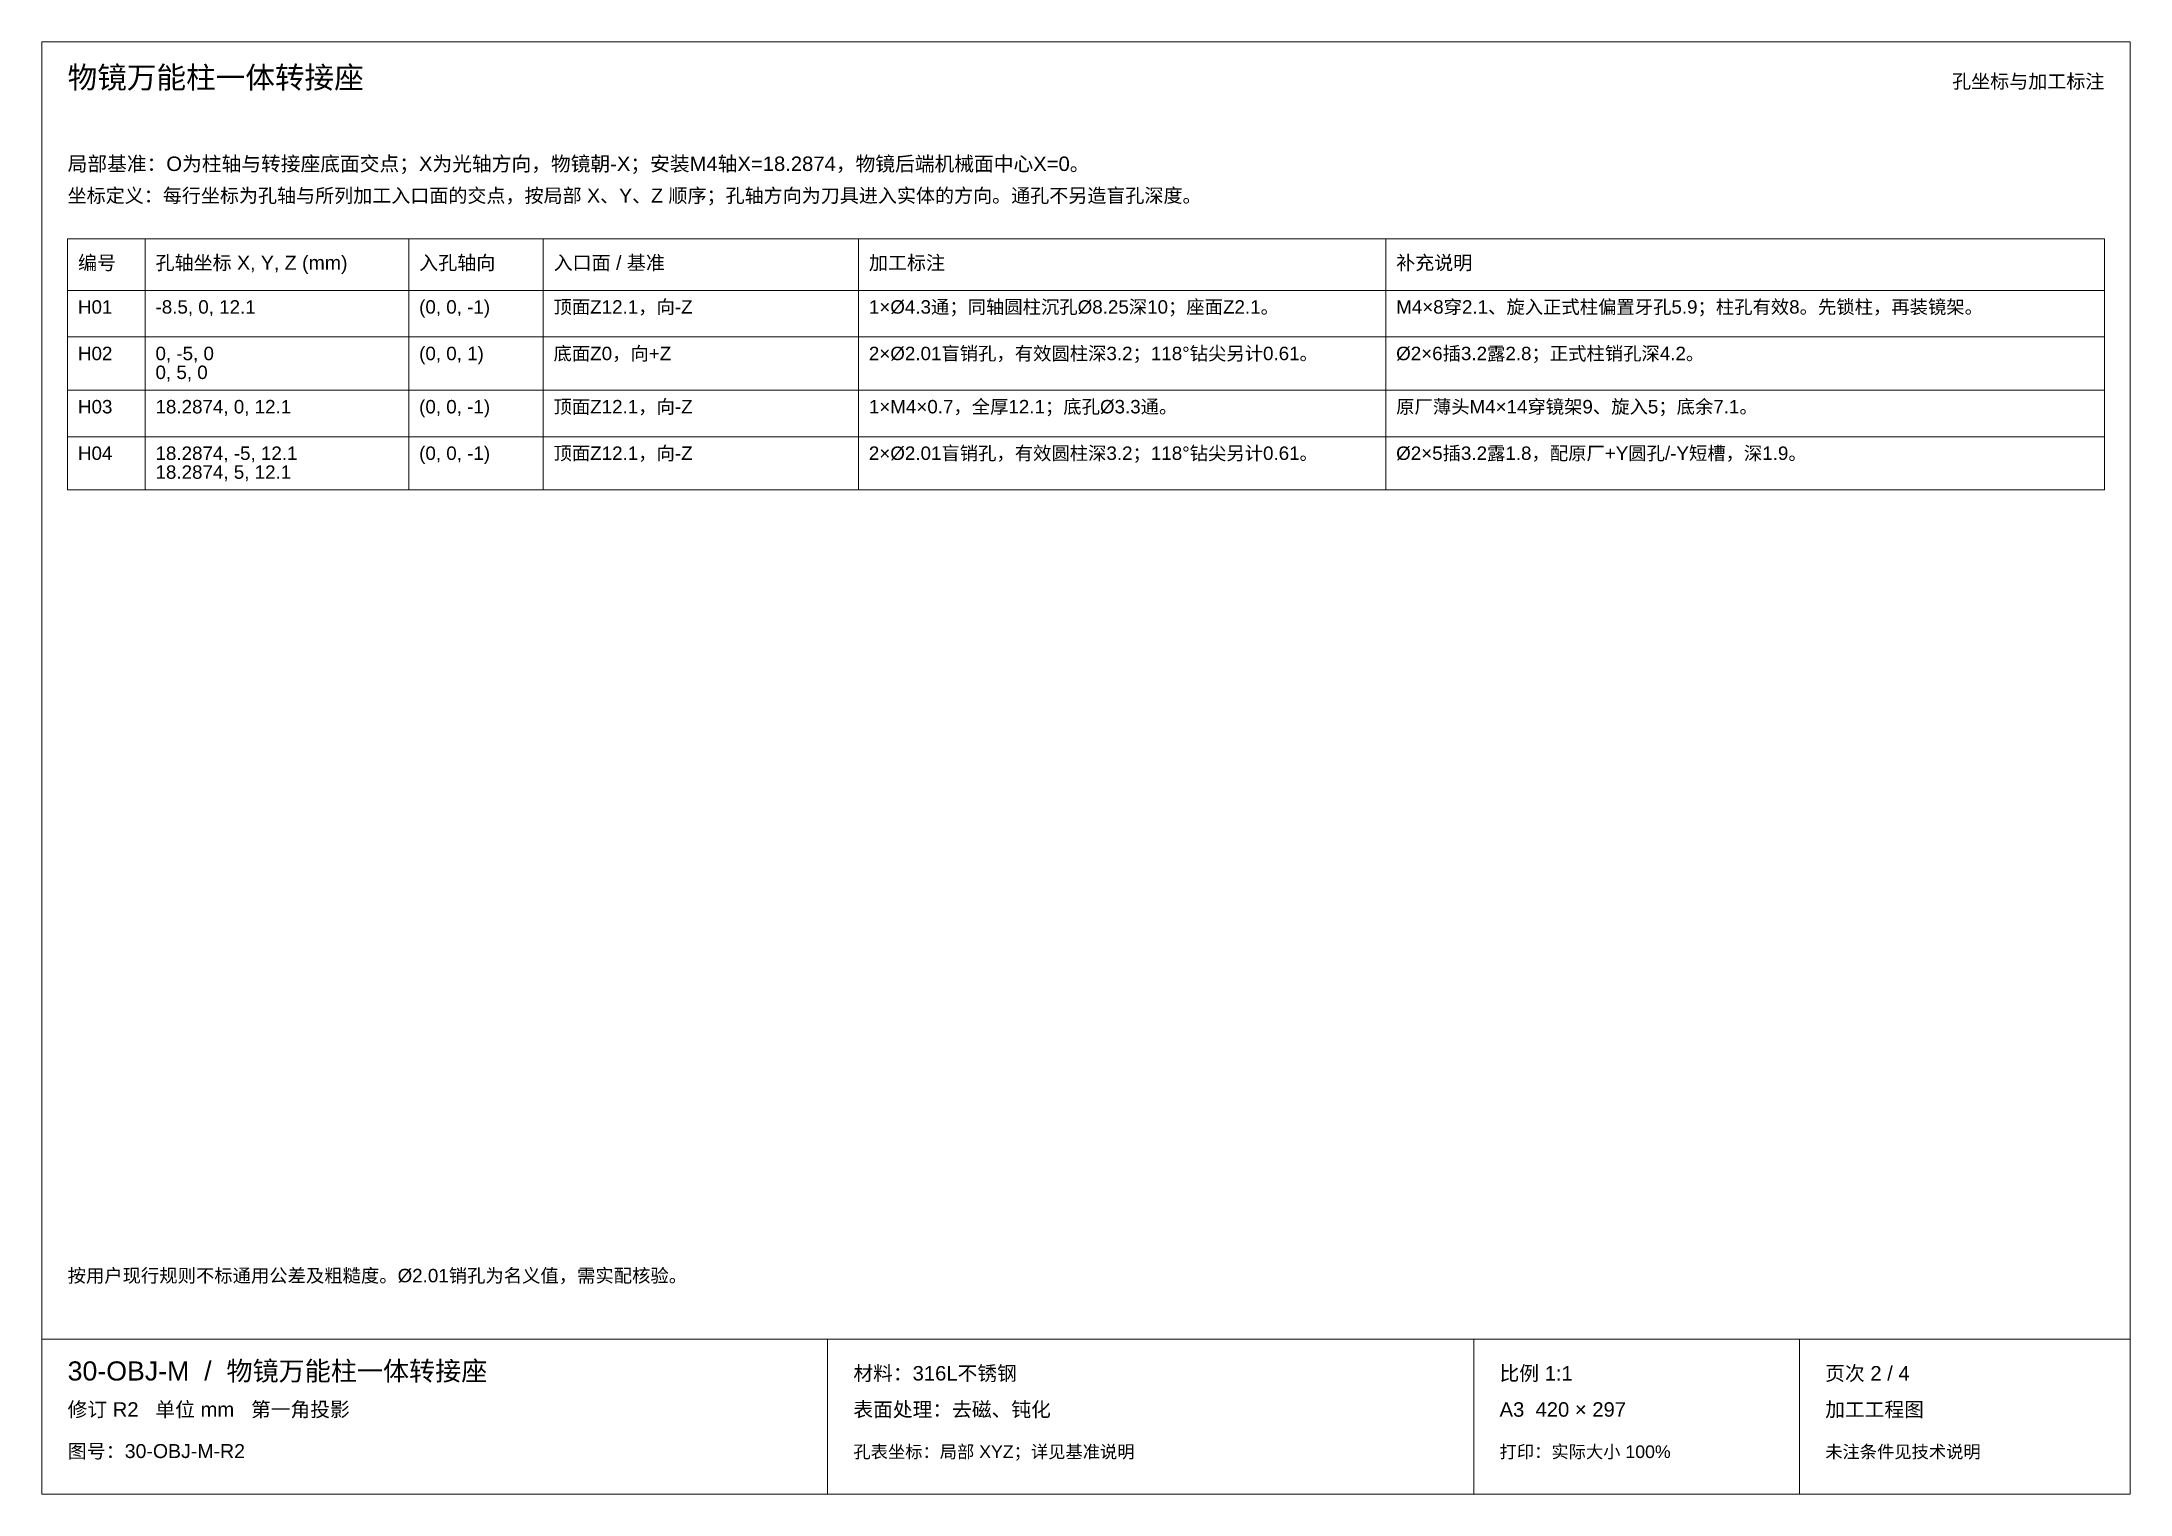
# Paper-space layout '02_孔表及加工说明' of a CAD drawing. Header units: millimetres. Extents: x 8 to 412, y 8 to 289.
import ezdxf
from ezdxf.enums import TextEntityAlignment as Align

# ---------------------------------------------------------------- set-up
doc = ezdxf.new("R2010")
doc.units = ezdxf.units.MM
doc.layers.add('ANNOTATIONS', color=7, linetype='CONTINUOUS', lineweight=18)
doc.styles.add('CJK', font='Arial Unicode.ttf')

psp = doc.layouts.new('02_孔表及加工说明')

# ---------------------------------------------------------------- linework, layer by layer
at = {"layer": 'ANNOTATIONS'}
for p, q in [((412, 289), (8, 289)), ((8, 289), (8, 8)), ((412, 8), (412, 289)), ((28, 250.9), (13, 250.9)), ((13, 250.9), (13, 240.9)), ((28, 240.9), (28, 250.9)), ((79, 250.9), (28, 250.9)), ((28, 250.9), (28, 240.9)), ((79, 240.9), (79, 250.9)), ((105, 250.9), (79, 250.9)), ((79, 250.9), (79, 240.9)), ((105, 240.9), (105, 250.9)), ((166, 250.9), (105, 250.9)), ((105, 250.9), (105, 240.9)), ((166, 240.9), (166, 250.9)), ((268, 250.9), (166, 250.9)), ((166, 250.9), (166, 240.9)), ((268, 240.9), (268, 250.9)), ((407, 250.9), (268, 250.9)), ((268, 250.9), (268, 240.9)), ((407, 240.9), (407, 250.9)), ((13, 240.9), (28, 240.9)), ((28, 240.9), (13, 240.9)), ((13, 240.9), (13, 231.9)), ((28, 240.9), (79, 240.9)), ((28, 231.9), (28, 240.9)), ((79, 240.9), (28, 240.9)), ((28, 240.9), (28, 231.9)), ((79, 240.9), (105, 240.9)), ((79, 231.9), (79, 240.9)), ((105, 240.9), (79, 240.9)), ((79, 240.9), (79, 231.9)), ((105, 240.9), (166, 240.9)), ((105, 231.9), (105, 240.9)), ((166, 240.9), (105, 240.9)), ((105, 240.9), (105, 231.9)), ((166, 240.9), (268, 240.9)), ((166, 231.9), (166, 240.9)), ((268, 240.9), (166, 240.9)), ((166, 240.9), (166, 231.9)), ((268, 240.9), (407, 240.9)), ((268, 231.9), (268, 240.9)), ((407, 240.9), (268, 240.9)), ((268, 240.9), (268, 231.9)), ((407, 231.9), (407, 240.9)), ((13, 231.9), (28, 231.9)), ((28, 231.9), (13, 231.9)), ((13, 231.9), (13, 221.6)), ((28, 231.9), (79, 231.9)), ((28, 221.6), (28, 231.9)), ((79, 231.9), (28, 231.9)), ((28, 231.9), (28, 221.6)), ((79, 231.9), (105, 231.9)), ((79, 221.6), (79, 231.9)), ((105, 231.9), (79, 231.9)), ((79, 231.9), (79, 221.6)), ((105, 231.9), (166, 231.9)), ((105, 221.6), (105, 231.9)), ((166, 231.9), (105, 231.9)), ((105, 231.9), (105, 221.6)), ((166, 231.9), (268, 231.9)), ((166, 221.6), (166, 231.9)), ((268, 231.9), (166, 231.9)), ((166, 231.9), (166, 221.6)), ((268, 231.9), (407, 231.9)), ((268, 221.6), (268, 231.9)), ((407, 231.9), (268, 231.9)), ((268, 231.9), (268, 221.6)), ((407, 221.6), (407, 231.9)), ((13, 221.6), (28, 221.6)), ((28, 221.6), (13, 221.6)), ((13, 221.6), (13, 212.6)), ((28, 221.6), (79, 221.6)), ((28, 212.6), (28, 221.6)), ((79, 221.6), (28, 221.6)), ((28, 221.6), (28, 212.6)), ((79, 221.6), (105, 221.6)), ((79, 212.6), (79, 221.6)), ((105, 221.6), (79, 221.6)), ((79, 221.6), (79, 212.6)), ((105, 221.6), (166, 221.6)), ((105, 212.6), (105, 221.6)), ((166, 221.6), (105, 221.6)), ((105, 221.6), (105, 212.6)), ((166, 221.6), (268, 221.6)), ((166, 212.6), (166, 221.6)), ((268, 221.6), (166, 221.6)), ((166, 221.6), (166, 212.6)), ((268, 221.6), (407, 221.6)), ((268, 212.6), (268, 221.6)), ((407, 221.6), (268, 221.6)), ((268, 221.6), (268, 212.6)), ((407, 212.6), (407, 221.6)), ((13, 212.6), (28, 212.6)), ((28, 212.6), (13, 212.6)), ((13, 212.6), (13, 202.3)), ((28, 212.6), (79, 212.6)), ((28, 202.3), (28, 212.6)), ((79, 212.6), (28, 212.6)), ((28, 212.6), (28, 202.3)), ((79, 212.6), (105, 212.6)), ((79, 202.3), (79, 212.6)), ((105, 212.6), (79, 212.6)), ((79, 212.6), (79, 202.3)), ((105, 212.6), (166, 212.6)), ((105, 202.3), (105, 212.6)), ((166, 212.6), (105, 212.6)), ((105, 212.6), (105, 202.3)), ((166, 212.6), (268, 212.6)), ((166, 202.3), (166, 212.6)), ((268, 212.6), (166, 212.6)), ((166, 212.6), (166, 202.3)), ((268, 212.6), (407, 212.6)), ((268, 202.3), (268, 212.6)), ((407, 212.6), (268, 212.6)), ((268, 212.6), (268, 202.3)), ((407, 202.3), (407, 212.6)), ((13, 202.3), (28, 202.3)), ((28, 202.3), (79, 202.3)), ((79, 202.3), (105, 202.3)), ((105, 202.3), (166, 202.3)), ((166, 202.3), (268, 202.3)), ((268, 202.3), (407, 202.3)), ((8, 38), (412, 38)), ((160, 8), (160, 38)), ((285, 8), (285, 38)), ((348, 8), (348, 38)), ((8, 8), (412, 8))]:
    psp.add_line(p, q, dxfattribs=at)

# ---------------------------------------------------------------- texts
at = {"layer": 'ANNOTATIONS', "style": 'CJK'}
for s, height, p in [('物镜万能柱一体转接座', 4.2, (13, 280)), ('局部基准：O为柱轴与转接座底面交点；X为光轴方向，物镜朝-X；安装M4轴X=18.2874，物镜后端机械面中心X=0。', 2.8, (13, 264)), ('坐标定义：每行坐标为孔轴与所列加工入口面的交点，按局部 X、Y、Z 顺序；孔轴方向为刀具进入实体的方向。通孔不另造盲孔深度。', 2.7, (13, 257.9)), ('编号', 2.7, (15, 244.9)), ('孔轴坐标 X, Y, Z (mm)', 2.7, (30, 244.9)), ('入孔轴向', 2.7, (81, 244.9)), ('入口面 / 基准', 2.7, (107, 244.9)), ('加工标注', 2.7, (168, 244.9)), ('补充说明', 2.7, (270, 244.9)), ('H01', 2.6, (15, 236.4)), ('-8.5, 0, 12.1', 2.6, (30, 236.4)), ('(0, 0, -1)', 2.6, (81, 236.4)), ('顶面Z12.1，向-Z', 2.6, (107, 236.4)), ('1×Ø4.3通；同轴圆柱沉孔Ø8.25深10；座面Z2.1。', 2.6, (168, 236.4)), ('M4×8穿2.1、旋入正式柱偏置牙孔5.9；柱孔有效8。先锁柱，再装镜架。', 2.6, (270, 236.4)), ('底面Z0，向+Z', 2.6, (107, 227.4)), ('2×Ø2.01盲销孔，有效圆柱深3.2；118°钻尖另计0.61。', 2.6, (168, 227.4)), ('Ø2×6插3.2露2.8；正式柱销孔深4.2。', 2.6, (270, 227.4)), ('H02', 2.6, (15, 227.4)), ('0, -5, 0', 2.6, (30, 227.4)), ('0, 5, 0', 2.6, (30, 223.75)), ('(0, 0, 1)', 2.6, (81, 227.4)), ('H03', 2.6, (15, 217.1)), ('18.2874, 0, 12.1', 2.6, (30, 217.1)), ('(0, 0, -1)', 2.6, (81, 217.1)), ('顶面Z12.1，向-Z', 2.6, (107, 217.1)), ('1×M4×0.7，全厚12.1；底孔Ø3.3通。', 2.6, (168, 217.1)), ('原厂薄头M4×14穿镜架9、旋入5；底余7.1。', 2.6, (270, 217.1)), ('H04', 2.6, (15, 208.1)), ('18.2874, -5, 12.1', 2.6, (30, 208.1)), ('(0, 0, -1)', 2.6, (81, 208.1)), ('顶面Z12.1，向-Z', 2.6, (107, 208.1)), ('2×Ø2.01盲销孔，有效圆柱深3.2；118°钻尖另计0.61。', 2.6, (168, 208.1)), ('Ø2×5插3.2露1.8，配原厂+Y圆孔/-Y短槽，深1.9。', 2.6, (270, 208.1)), ('18.2874, 5, 12.1', 2.6, (30, 204.45)), ('按用户现行规则不标通用公差及粗糙度。Ø2.01销孔为名义值，需实配核验。', 2.6, (13, 49)), ('30-OBJ-M  /  物镜万能柱一体转接座', 3.7, (13, 30)), ('材料：316L不锈钢', 2.8, (165, 30)), ('比例 1:1', 2.8, (290, 30)), ('页次 2 / 4', 2.8, (353, 30)), ('修订 R2   单位 mm   第一角投影', 2.8, (13, 23)), ('表面处理：去磁、钝化', 2.8, (165, 23)), ('A3  420 × 297', 2.8, (290, 23)), ('加工工程图', 2.8, (353, 23)), ('图号：30-OBJ-M-R2', 2.7, (13, 15)), ('孔表坐标：局部 XYZ；详见基准说明', 2.45, (165, 15)), ('打印：实际大小 100%', 2.45, (290, 15)), ('未注条件见技术说明', 2.45, (353, 15))]:
    psp.add_text(s, height=height, dxfattribs=at).set_placement(p)
psp.add_text('孔坐标与加工标注', height=2.7, dxfattribs=at).set_placement((407, 280), align=Align.RIGHT)

doc.saveas('drawing.dxf')
